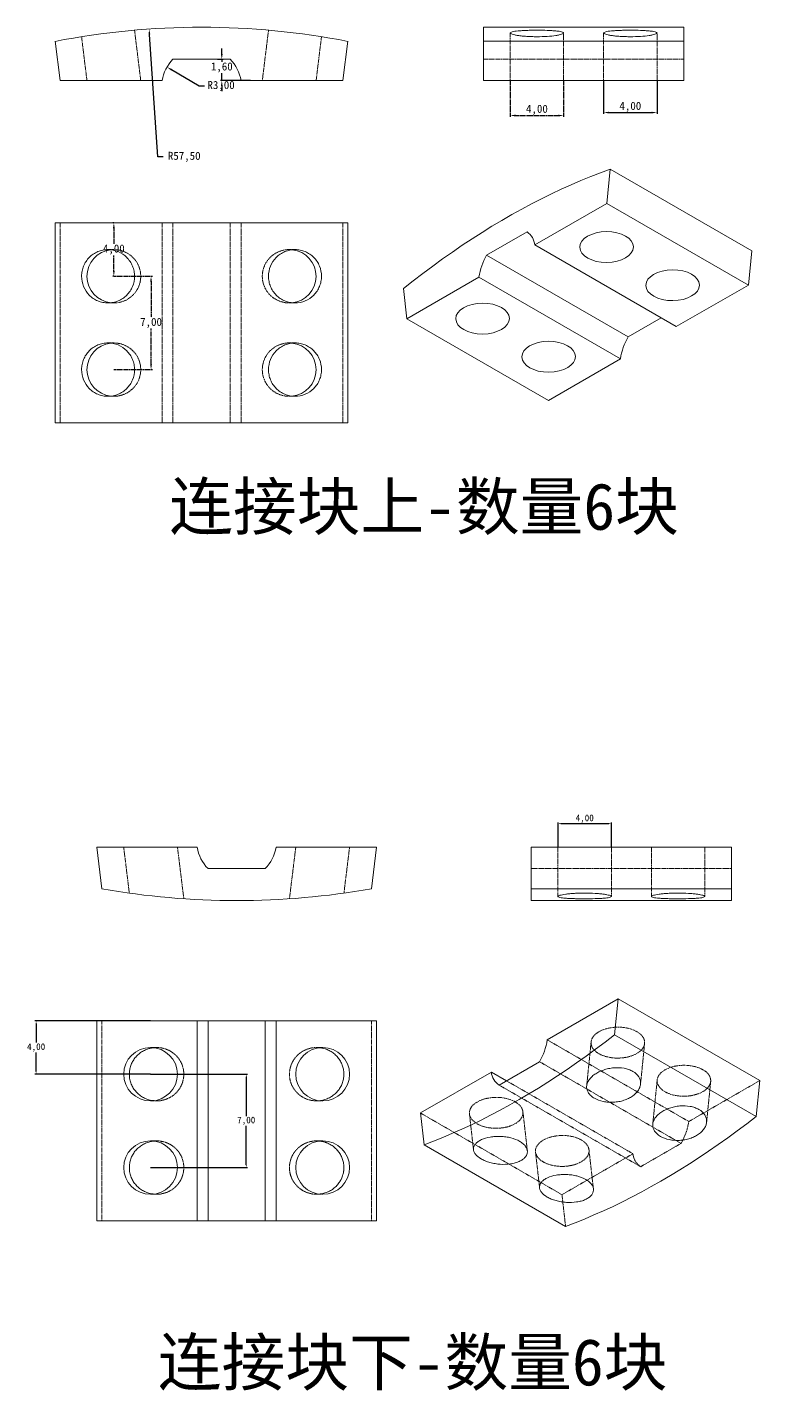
# Model space of a CAD drawing. Header units: millimetres. Extents: x -2640 to 1159, y -1571 to 776.
# Drawn here: x 62 to 1159, y -1315 to 729 of the extents above; entities that cross this region are included whole.
import ezdxf

# ---------------------------------------------------------------- set-up
doc = ezdxf.new("R2010")
doc.units = ezdxf.units.MM
doc.header["$PDSIZE"] = -1
doc.linetypes.add('HIDDEN', pattern=[1.905, 1.27, -0.635])
doc.dimstyles.new('ISO-25', dxfattribs={"dimtxt": 2.5, "dimasz": 2.5, "dimexe": 1.25, "dimexo": 0.625, "dimtad": 1, "dimtxsty": 'Standard', "dimcen": 2.5, "dimadec": 0, "dimazin": 0, "dimtfac": 1, "dimtmove": 0, "dimatfit": 3, "dimfxl": 1, "dimarcsym": 0})

# ---------------------------------------------------------------- blocks, each defined once
blk = doc.blocks.new('*D7')
at = {"color": 3, "lineweight": -2, "transparency": 16777216}
for p, q in [((257.4, 535.2), (244.8, 718.8)), ((265.4, 535.2), (257.4, 535.2))]:
    blk.add_line(p, q, dxfattribs=at)
at = {"color": 3, "transparency": 16777216}
blk.add_solid([(246.1, 718.9), (243.5, 718.7), (244.3, 726.8)], dxfattribs=at)
at = {"layer": 'Defpoints', "color": 0, "transparency": 16777216}
for p in [(244.3, 726.8), (322.8, -420.5)]:
    blk.add_point(p, dxfattribs=at)
at = {"color": 3, "transparency": 16777216, "insert": (296.9, 535.2), "char_height": 12, "attachment_point": 5}
blk.add_mtext('R57,50', dxfattribs=at)
blk = doc.blocks.new('*D8')
at = {"color": 3, "lineweight": -2, "transparency": 16777216}
for p, q in [((319.5, 641.4), (277.9, 665.8)), ((327.5, 641.4), (319.5, 641.4))]:
    blk.add_line(p, q, dxfattribs=at)
at = {"color": 3, "transparency": 16777216}
blk.add_solid([(278.6, 666.9), (277.3, 664.6), (271, 669.8)], dxfattribs=at)
at = {"layer": 'Defpoints', "color": 0, "transparency": 16777216}
for p in [(271, 669.8), (322.8, 639.5)]:
    blk.add_point(p, dxfattribs=at)
at = {"color": 3, "transparency": 16777216, "insert": (352.1, 641.4), "char_height": 12, "attachment_point": 5}
blk.add_mtext('R3,00', dxfattribs=at)
blk = doc.blocks.new('*D9')
at = {"color": 3, "lineweight": -2, "transparency": 16777216}
for p, q in [((353.2, 689.5), (353.2, 697.5)), ((353.2, 681.5), (353.2, 677.7)), ((353.2, 649.5), (353.2, 660.7)), ((353.2, 641.5), (353.2, 633.5))]:
    blk.add_line(p, q, dxfattribs=at)
at = {"color": 0, "lineweight": -2, "transparency": 16777216}
for p, q in [((346.6, 681.5), (355.2, 681.5)), ((396.1, 649.5), (351.2, 649.5))]:
    blk.add_line(p, q, dxfattribs=at)
at = {"color": 3, "transparency": 16777216}
for points in [[(351.8, 689.5), (354.5, 689.5), (353.2, 681.5)], [(351.8, 641.5), (354.5, 641.5), (353.2, 649.5)]]:
    blk.add_solid(points, dxfattribs=at)
at = {"layer": 'Defpoints', "color": 0, "transparency": 16777216}
for p in [(346.6, 681.5), (353.2, 649.5), (396.1, 649.5)]:
    blk.add_point(p, dxfattribs=at)
at = {"color": 3, "transparency": 16777216, "insert": (353.2, 669.2), "char_height": 12, "attachment_point": 5}
blk.add_mtext('1,60', dxfattribs=at)
blk = doc.blocks.new('*D11')
at = {"color": 0, "lineweight": -2, "transparency": 16777216}
for p, q in [((925.4, 649.5), (925.4, 599.6)), ((1005.4, 649.5), (1005.4, 599.6))]:
    blk.add_line(p, q, dxfattribs=at)
at = {"color": 3, "lineweight": -2, "transparency": 16777216}
blk.add_line((933.4, 601.6), (997.4, 601.6), dxfattribs=at)
at = {"color": 3, "transparency": 16777216}
for points in [[(933.4, 602.9), (933.4, 600.3), (925.4, 601.6)], [(997.4, 602.9), (997.4, 600.3), (1005.4, 601.6)]]:
    blk.add_solid(points, dxfattribs=at)
at = {"layer": 'Defpoints', "color": 0, "transparency": 16777216}
for p in [(925.4, 649.5), (1005.4, 649.5), (1005.4, 601.6)]:
    blk.add_point(p, dxfattribs=at)
at = {"color": 3, "transparency": 16777216, "insert": (965.4, 610.1), "char_height": 12, "attachment_point": 5}
blk.add_mtext('4,00', dxfattribs=at)
blk = doc.blocks.new('*D12')
at = {"color": 0, "linetype": 'HIDDEN', "lineweight": -2, "transparency": 16777216}
for p, q in [((191.4, 356.2), (249.2, 356.2)), ((191.4, 216.2), (249.2, 216.2))]:
    blk.add_line(p, q, dxfattribs=at)
at = {"color": 3, "linetype": 'HIDDEN', "lineweight": -2, "transparency": 16777216}
for p, q in [((247.2, 348.2), (247.2, 294.7)), ((247.2, 224.2), (247.2, 277.7))]:
    blk.add_line(p, q, dxfattribs=at)
at = {"color": 3, "linetype": 'HIDDEN', "transparency": 16777216}
for points in [[(245.8, 348.2), (248.5, 348.2), (247.2, 356.2)], [(245.8, 224.2), (248.5, 224.2), (247.2, 216.2)]]:
    blk.add_solid(points, dxfattribs=at)
at = {"layer": 'Defpoints', "color": 0, "linetype": 'HIDDEN', "transparency": 16777216}
for p in [(191.4, 356.2), (191.4, 216.2), (247.2, 216.2)]:
    blk.add_point(p, dxfattribs=at)
at = {"color": 3, "linetype": 'HIDDEN', "transparency": 16777216, "insert": (247.2, 286.2), "char_height": 12, "attachment_point": 5}
blk.add_mtext('7,00', dxfattribs=at)
blk = doc.blocks.new('*D13')
at = {"color": 0, "linetype": 'HIDDEN', "lineweight": -2, "transparency": 16777216}
for p, q in [((191.4, 436.2), (189.4, 436.2)), ((191.4, 356.2), (189.4, 356.2))]:
    blk.add_line(p, q, dxfattribs=at)
at = {"color": 3, "linetype": 'HIDDEN', "lineweight": -2, "transparency": 16777216}
for p, q in [((191.4, 428.2), (191.4, 404.7)), ((191.4, 364.2), (191.4, 387.7))]:
    blk.add_line(p, q, dxfattribs=at)
at = {"color": 3, "linetype": 'HIDDEN', "transparency": 16777216}
for points in [[(190.1, 428.2), (192.8, 428.2), (191.4, 436.2)], [(190.1, 364.2), (192.8, 364.2), (191.4, 356.2)]]:
    blk.add_solid(points, dxfattribs=at)
at = {"layer": 'Defpoints', "color": 0, "linetype": 'HIDDEN', "transparency": 16777216}
for p in [(191.4, 436.2), (191.4, 436.2), (191.4, 356.2)]:
    blk.add_point(p, dxfattribs=at)
at = {"color": 3, "linetype": 'HIDDEN', "transparency": 16777216, "insert": (191.4, 396.2), "char_height": 12, "attachment_point": 5}
blk.add_mtext('4,00', dxfattribs=at)
blk = doc.blocks.new('*D28')
at = {"color": 3, "lineweight": -2, "transparency": 16777216}
for p, q in [((246.5, -840.2), (391.8, -840.2)), ((389.8, -844.3), (389.8, -902.9)), ((389.8, -976.1), (389.8, -917.6)), ((246.5, -980.2), (391.8, -980.2))]:
    blk.add_line(p, q, dxfattribs=at)
at = {"color": 3, "transparency": 16777216}
for points in [[(389.1, -844.3), (390.5, -844.3), (389.8, -840.2)], [(389.1, -976.1), (390.5, -976.1), (389.8, -980.2)]]:
    blk.add_solid(points, dxfattribs=at)
at = {"layer": 'Defpoints', "color": 0, "transparency": 16777216}
for p in [(246.5, -840.2), (246.5, -980.2), (389.8, -980.2)]:
    blk.add_point(p, dxfattribs=at)
at = {"color": 3, "transparency": 16777216, "insert": (389.8, -910.2), "char_height": 10, "attachment_point": 5}
blk.add_mtext('7,00', dxfattribs=at)
blk = doc.blocks.new('*D29')
at = {"color": 3, "lineweight": -2, "transparency": 16777216}
for p, q in [((246.5, -760.2), (73, -760.2)), ((75, -764.3), (75, -792.9)), ((75, -836.1), (75, -807.6)), ((246.5, -840.2), (73, -840.2))]:
    blk.add_line(p, q, dxfattribs=at)
at = {"color": 3, "transparency": 16777216}
for points in [[(74.3, -764.3), (75.6, -764.3), (75, -760.2)], [(74.3, -836.1), (75.6, -836.1), (75, -840.2)]]:
    blk.add_solid(points, dxfattribs=at)
at = {"layer": 'Defpoints', "color": 0, "transparency": 16777216}
for p in [(75, -760.2), (246.5, -760.2), (246.5, -840.2)]:
    blk.add_point(p, dxfattribs=at)
at = {"color": 3, "transparency": 16777216, "insert": (75, -800.2), "char_height": 10, "attachment_point": 5}
blk.add_mtext('4,00', dxfattribs=at)
blk = doc.blocks.new('*D30')
at = {"color": 3, "lineweight": -2, "transparency": 16777216}
for p, q in [((857, -500), (857, -462.6)), ((932.9, -464.6), (861, -464.6)), ((937, -500), (937, -462.6))]:
    blk.add_line(p, q, dxfattribs=at)
at = {"color": 3, "transparency": 16777216}
for points in [[(861, -463.9), (861, -465.2), (857, -464.6)], [(932.9, -463.9), (932.9, -465.2), (937, -464.6)]]:
    blk.add_solid(points, dxfattribs=at)
at = {"layer": 'Defpoints', "color": 0, "transparency": 16777216}
for p in [(857, -464.6), (857, -500), (937, -500)]:
    blk.add_point(p, dxfattribs=at)
at = {"color": 3, "transparency": 16777216, "insert": (897, -457.2), "char_height": 10, "attachment_point": 5}
blk.add_mtext('4,00', dxfattribs=at)
blk = doc.blocks.new('*D36')
at = {"color": 0, "linetype": 'HIDDEN', "lineweight": -2, "transparency": 16777216}
for p, q in [((785.4, 649.5), (785.4, 595.2)), ((865.4, 649.5), (865.4, 595.2))]:
    blk.add_line(p, q, dxfattribs=at)
at = {"color": 3, "linetype": 'HIDDEN', "lineweight": -2, "transparency": 16777216}
blk.add_line((793.4, 597.2), (857.4, 597.2), dxfattribs=at)
at = {"color": 3, "linetype": 'HIDDEN', "transparency": 16777216}
for points in [[(793.4, 598.5), (793.4, 595.8), (785.4, 597.2)], [(857.4, 598.5), (857.4, 595.8), (865.4, 597.2)]]:
    blk.add_solid(points, dxfattribs=at)
at = {"layer": 'Defpoints', "color": 0, "linetype": 'HIDDEN', "transparency": 16777216}
for p in [(785.4, 649.5), (865.4, 649.5), (865.4, 597.2)]:
    blk.add_point(p, dxfattribs=at)
at = {"color": 3, "linetype": 'HIDDEN', "transparency": 16777216, "insert": (825.4, 605.7), "char_height": 12, "attachment_point": 5}
blk.add_mtext('4,00', dxfattribs=at)

msp = doc.modelspace()

# ---------------------------------------------------------------- linework, layer by layer
at = {"color": 7, "linetype": 'HIDDEN', "lineweight": 0}
for p, q in [((231.736, 649.498), (222.452, 725.11)), ((423.179, 725.112), (413.894, 649.498)), ((423.179, 725.113), (423.179, 725.112)), ((785.376, 720.926), (785.376, 720.924)), ((785.376, 720.924), (785.376, 649.498)), ((829.525, 725.091), (824.41, 725.107)), ((865.293, 720.924), (865.315, 721.112)), ((865.376, 649.498), (865.376, 720.926)), ((925.376, 720.925), (925.376, 649.498)), ((925.411, 720.953), (925.399, 720.925)), ((965.878, 725.108), (961.561, 725.093)), ((1005.347, 720.925), (1005.268, 721.108)), ((1005.376, 649.498), (1005.376, 720.926)), ((143.048, 715.365), (151.135, 649.498)), ((494.495, 649.498), (502.582, 715.361)), ((965.376, 715.361), (966.898, 715.376)), ((1045.376, 681.498), (745.376, 681.498)), ((110.835, 136.185), (110.835, 436.185)), ((263.655, 136.185), (263.655, 436.185)), ((279.967, 136.185), (279.967, 436.185)), ((365.664, 136.185), (365.664, 436.185)), ((381.976, 136.185), (381.976, 436.185)), ((534.796, 136.185), (534.796, 436.185)), ((191.436, 396.185), (182.666, 396.185)), ((462.965, 396.185), (454.195, 396.185)), ((182.666, 316.185), (191.436, 316.185)), ((454.195, 316.185), (462.965, 316.185)), ((191.436, 256.185), (182.666, 256.185)), ((462.965, 256.185), (454.195, 256.185)), ((182.666, 176.185), (191.436, 176.185)), ((454.195, 176.185), (462.965, 176.185)), ((206.197, -499.985), (214.631, -568.674)), ((296.281, -577.22), (286.798, -499.985)), ((464.035, -499.985), (454.549, -577.244)), ((536.198, -568.708), (544.636, -499.985)), ((856.958, -499.985), (856.958, -573.7)), ((936.958, -573.705), (936.958, -499.985)), ((996.958, -499.985), (996.958, -573.7)), ((1076.958, -573.705), (1076.958, -499.985)), ((1116.958, -531.97), (816.958, -531.97)), ((897.375, -568.677), (893.786, -568.712)), ((1040.543, -568.701), (1035.647, -568.69)), ((856.958, -573.7), (856.958, -573.705)), ((896.958, -577.244), (898.883, -577.238)), ((996.958, -573.7), (996.958, -573.705)), ((1036.958, -577.244), (1038.123, -577.237)), ((1076.863, -573.854), (1076.883, -573.648)), ((173.522, -1060.212), (173.522, -760.212)), ((577.311, -1060.212), (577.311, -760.212)), ((840.785, -788.698), (1052.917, -911.159)), ((906.598, -791.712), (899.979, -857.788)), ((980.64, -855.182), (986.765, -794.043)), ((255.549, -800.212), (246.498, -800.212)), ((504.335, -800.212), (495.284, -800.212)), ((829.252, -821.473), (1041.384, -943.934)), ((768.655, -856.455), (980.787, -978.916)), ((779.743, -850.054), (969.255, -959.456)), ((1005.593, -848.86), (998.975, -914.923)), ((1159.241, -849.78), (1052.917, -911.159)), ((1079.636, -912.321), (1085.76, -851.192)), ((246.498, -880.212), (255.549, -880.212)), ((495.284, -880.212), (504.335, -880.212)), ((650.799, -898.374), (862.931, -1020.836)), ((811.07, -955.077), (804.428, -896.443)), ((724.298, -899.813), (730.381, -953.516)), ((255.549, -940.212), (246.498, -940.212)), ((504.335, -940.212), (495.284, -940.212)), ((823.293, -956.961), (829.376, -1010.665)), ((969.255, -959.456), (862.931, -1020.836)), ((910.065, -1012.225), (903.423, -953.592)), ((1041.384, -943.934), (980.787, -978.916)), ((246.498, -1020.212), (255.549, -1020.212)), ((495.284, -1020.212), (504.335, -1020.212)), ((862.931, -1020.836), (868.325, -1068.449))]:
    msp.add_line(p, q, dxfattribs=at)
at = {"color": 7, "linetype": 'Continuous', "lineweight": 15}
for p, q in [((1045.376, 729.498), (745.376, 729.498)), ((745.376, 729.498), (745.376, 708.412)), ((1045.376, 729.498), (1045.376, 708.412)), ((103.601, 708.412), (110.835, 649.498)), ((534.796, 649.498), (542.029, 708.412)), ((1045.376, 708.412), (745.376, 708.412)), ((745.376, 708.412), (745.376, 649.498)), ((1045.376, 708.412), (1045.376, 649.498)), ((279.967, 681.498), (365.664, 681.498)), ((110.835, 649.498), (263.655, 649.498)), ((381.976, 649.498), (534.796, 649.498)), ((1045.376, 649.498), (745.376, 649.498)), ((930.2, 465.503), (935.315, 516.561)), ((935.315, 516.561), (1147.447, 394.1)), ((822.14, 403.122), (930.2, 465.503)), ((930.2, 465.503), (1142.332, 343.042)), ((103.601, 136.185), (103.601, 436.185)), ((542.029, 436.185), (103.601, 436.185)), ((542.029, 136.185), (542.029, 436.185)), ((750.009, 387.61), (810.606, 422.592)), ((822.14, 403.122), (1034.272, 280.661)), ((1142.332, 343.042), (1147.447, 394.1)), ((750.009, 387.61), (962.141, 265.149)), ((630.415, 292.441), (738.474, 354.822)), ((738.474, 354.822), (950.606, 232.361)), ((625.3, 337.593), (630.415, 292.441)), ((1034.272, 280.661), (1142.332, 343.042)), ((630.415, 292.441), (842.547, 169.98)), ((962.141, 265.149), (1011.641, 293.725)), ((842.547, 169.98), (950.606, 232.361)), ((542.029, 136.185), (103.601, 136.185)), ((165.894, -499.985), (173.522, -562.109)), ((316.258, -499.985), (165.894, -499.985)), ((584.939, -499.985), (434.575, -499.985)), ((577.311, -562.109), (584.939, -499.985)), ((1116.958, -499.985), (816.958, -499.985)), ((816.958, -499.985), (816.958, -562.109)), ((1116.958, -499.985), (1116.958, -562.109)), ((418.265, -531.97), (332.568, -531.97)), ((1116.958, -562.109), (816.958, -562.109)), ((816.958, -562.109), (816.958, -579.97)), ((1116.958, -562.109), (1116.958, -579.97)), ((816.958, -579.97), (1116.958, -579.97)), ((947.109, -727.318), (840.785, -788.698)), ((941.715, -781.159), (947.109, -727.318)), ((947.109, -727.318), (1159.241, -849.78)), ((316.258, -760.212), (165.894, -760.212)), ((165.894, -1060.212), (165.894, -760.212)), ((316.258, -1060.212), (316.258, -760.212)), ((332.568, -760.212), (316.258, -760.212)), ((332.568, -1060.212), (332.568, -760.212)), ((418.265, -760.212), (332.568, -760.212)), ((418.265, -1060.212), (418.265, -760.212)), ((434.575, -760.212), (418.265, -760.212)), ((434.575, -1060.212), (434.575, -760.212)), ((584.939, -760.212), (434.575, -760.212)), ((584.939, -1060.212), (584.939, -760.212)), ((941.715, -781.159), (1153.847, -903.62)), ((757.122, -836.995), (650.799, -898.374)), ((757.122, -836.995), (779.743, -850.054)), ((829.252, -821.473), (768.655, -856.455)), ((1153.847, -903.62), (1159.241, -849.78)), ((650.799, -898.374), (656.192, -945.988)), ((656.192, -945.988), (868.325, -1068.449)), ((316.258, -1060.212), (165.894, -1060.212)), ((332.568, -1060.212), (316.258, -1060.212)), ((418.265, -1060.212), (332.568, -1060.212)), ((434.575, -1060.212), (418.265, -1060.212)), ((584.939, -1060.212), (434.575, -1060.212))]:
    msp.add_line(p, q, dxfattribs=at)
at = {"color": 7, "linetype": 'Continuous', "lineweight": 15, "flags": 128}
for points in [[(935.315, 516.561), (920.709, 511.245), (906.056, 505.593), (891.361, 499.607), (876.629, 493.29), (861.865, 486.643), (847.073, 479.668), (832.259, 472.368), (817.428, 464.746), (802.585, 456.803), (787.734, 448.544), (772.881, 439.969), (758.03, 431.082), (743.187, 421.887), (728.355, 412.386), (713.542, 402.582), (698.75, 392.479), (683.986, 382.079), (669.254, 371.388), (654.559, 360.407), (639.906, 349.141), (625.3, 337.593)], [(656.192, -945.988), (670.342, -940.585), (684.531, -934.87), (698.756, -928.845), (713.012, -922.512), (727.294, -915.872), (741.599, -908.929), (755.922, -901.683), (770.259, -894.138), (784.604, -886.295), (798.954, -878.158), (813.303, -869.727), (827.649, -861.007), (841.985, -852), (856.308, -842.709), (870.613, -833.136), (884.896, -823.285), (899.152, -813.159), (913.377, -802.76), (927.566, -792.092), (941.715, -781.159)], [(868.325, -1068.449), (882.474, -1063.046), (896.663, -1057.331), (910.888, -1051.306), (925.144, -1044.973), (939.426, -1038.334), (953.731, -1031.39), (968.054, -1024.145), (982.391, -1016.599), (996.736, -1008.756), (1011.086, -1000.619), (1025.436, -992.189), (1039.781, -983.469), (1054.117, -974.462), (1068.44, -965.17), (1082.745, -955.597), (1097.028, -945.746), (1111.284, -935.62), (1125.509, -925.221), (1139.698, -914.553), (1153.847, -903.62)]]:
    msp.add_lwpolyline(points, dxfattribs=at)
at = {"color": 7, "linetype": 'Continuous', "lineweight": 15}
for centre, radius, start, end in [((322.815, -420.502), 1150, 79.010985, 100.989015), ((322.815, 639.498), 60, 135.572996, 170.405932), ((322.815, 639.498), 60, 9.594068, 44.427004), ((795.615, 400.56), 26.649, 5.516815, 55.768665), ((829.979, 341.055), 92.535, 149.793685, 171.443629), ((1042.111, 218.594), 92.535, 149.793685, 171.443629), ((375.417, -489.97), 60, 189.608417, 224.427004), ((375.417, -489.97), 60, 315.572996, 350.391583), ((375.417, 570.03), 1150, 259.888707, 280.111293), ((749.274, -774.914), 92.543, 329.794361, 351.434106), ((783.642, -834.425), 26.644, 185.534525, 235.771824)]:
    msp.add_arc(centre, radius, start, end, dxfattribs=at)
at = {"color": 7, "linetype": 'HIDDEN', "lineweight": 0}
for centre, radius, start, end in [((961.406, -897.375), 92.543, 329.794361, 351.434106), ((995.774, -956.887), 26.644, 185.534525, 235.771824)]:
    msp.add_arc(centre, radius, start, end, dxfattribs=at)
at = {"color": 7, "linetype": 'Continuous', "lineweight": 15}
for centre, major_axis, ratio in [((929.775, 399.945), (40.15, 0.26), 0.57725541), ((1028.77, 342.797), (40.15, 0.26), 0.57725541), ((743.977, 292.686), (40.15, 0.26), 0.57725541), ((842.972, 235.538), (40.15, 0.26), 0.57725541), ((246.498, -840.212), (-40.3, 0), 0.99254615), ((504.335, -840.212), (40.3, 0), 0.99254615), ((246.498, -980.212), (-40.3, 0), 0.99254615), ((504.335, -980.212), (40.3, 0), 0.99254615)]:
    msp.add_ellipse(centre, major_axis=major_axis, ratio=ratio, dxfattribs=at)
for centre, major_axis, start_param, end_param in [((191.436, 356.185), (40.3, 0), 1.68224654, 4.60890051), ((454.195, 356.185), (-40.3, 0), 1.66726216, 4.60078136), ((191.436, 216.185), (40.3, 0), 1.68763816, 4.59886491), ((454.195, 216.185), (-40.3, 0), 1.66615817, 4.61352923)]:
    msp.add_ellipse(centre, major_axis=major_axis, ratio=0.99254615, start_param=start_param, end_param=end_param, dxfattribs=at)
at = {"color": 7, "linetype": 'HIDDEN', "lineweight": 0}
for centre, major_axis, start_param, end_param in [((191.436, 356.185), (40.3, 0), 0, 1.68224654), ((454.195, 356.185), (-40.3, 0), 4.60078136, 6.28318531), ((191.436, 356.185), (40.3, 0), 4.60890051, 6.28318531), ((454.195, 356.185), (-40.3, 0), 0, 1.66726216), ((191.436, 216.185), (40.3, 0), 0, 1.68763816), ((454.195, 216.185), (-40.3, 0), 4.61352923, 6.28318531), ((191.436, 216.185), (40.3, 0), 4.59886491, 6.28318531), ((454.195, 216.185), (-40.3, 0), 0, 1.66615817)]:
    msp.add_ellipse(centre, major_axis=major_axis, ratio=0.99254615, start_param=start_param, end_param=end_param, dxfattribs=at)
for centre in [(946.682, -792.877), (1045.677, -850.026), (764.363, -898.128), (863.358, -955.277)]:
    msp.add_ellipse(centre, major_axis=(40.15, 0.26), ratio=0.57725541, dxfattribs=at)
at = {"color": 7, "linetype": 'Continuous', "lineweight": 15}
for points, knots in [([(825.376, 725.11), (822.733, 725.11), (820.135, 725.088), (815.022, 724.999), (812.482, 724.931), (807.638, 724.75), (805.34, 724.638), (800.992, 724.368), (798.934, 724.208), (793.399, 723.668), (790.419, 723.215), (786.429, 722.169), (785.379, 721.565), (785.375, 720.611), (785.634, 720.279), (786.655, 719.619), (787.409, 719.29), (789.412, 718.636), (790.664, 718.312), (793.559, 717.7), (795.212, 717.409), (798.943, 716.863), (800.967, 716.616), (805.298, 716.18), (807.635, 715.988), (812.482, 715.679), (814.976, 715.562), (820.1, 715.402), (822.751, 715.361), (830.583, 715.361), (835.845, 715.526), (845.475, 716.138), (849.941, 716.591), (855.479, 717.4), (857.169, 717.696), (860.078, 718.309), (861.308, 718.627), (863.318, 719.281), (864.091, 719.617), (865.112, 720.274), (865.373, 720.6), (865.379, 721.243), (865.121, 721.552), (864.11, 722.141), (863.345, 722.424), (861.339, 722.952), (860.112, 723.194), (857.215, 723.64), (855.528, 723.846), (851.838, 724.206), (849.826, 724.363), (845.463, 724.636), (843.13, 724.749), (835.912, 725.019), (830.662, 725.11), (825.376, 725.11)], [0, 0, 0, 0, 0.03125, 0.03125, 0.0625, 0.0625, 0.09375, 0.09375, 0.125, 0.125, 0.1875, 0.1875, 0.25, 0.25, 0.28125, 0.28125, 0.3125, 0.3125, 0.34375, 0.34375, 0.375, 0.375, 0.40625, 0.40625, 0.4375, 0.4375, 0.46875, 0.46875, 0.5, 0.5, 0.5625, 0.5625, 0.625, 0.625, 0.65625, 0.65625, 0.6875, 0.6875, 0.71875, 0.71875, 0.75, 0.75, 0.78125, 0.78125, 0.8125, 0.8125, 0.84375, 0.84375, 0.875, 0.875, 0.90625, 0.90625, 0.9375, 0.9375, 1, 1, 1, 1]), ([(965.376, 725.11), (962.733, 725.11), (960.135, 725.088), (955.022, 724.999), (952.482, 724.931), (947.638, 724.75), (945.34, 724.638), (940.992, 724.368), (938.934, 724.208), (933.399, 723.668), (930.419, 723.215), (926.429, 722.169), (925.379, 721.565), (925.375, 720.611), (925.634, 720.279), (926.655, 719.619), (927.409, 719.29), (929.412, 718.636), (930.664, 718.312), (933.559, 717.7), (935.212, 717.409), (938.943, 716.863), (940.967, 716.616), (945.298, 716.18), (947.635, 715.988), (952.482, 715.679), (954.976, 715.562), (960.1, 715.402), (962.751, 715.361), (970.583, 715.361), (975.845, 715.526), (985.475, 716.138), (989.941, 716.591), (995.479, 717.4), (997.169, 717.696), (1000.078, 718.309), (1001.308, 718.627), (1003.318, 719.281), (1004.091, 719.617), (1005.112, 720.274), (1005.373, 720.6), (1005.379, 721.243), (1005.121, 721.552), (1004.11, 722.141), (1003.345, 722.424), (1001.339, 722.952), (1000.112, 723.194), (997.215, 723.64), (995.528, 723.846), (991.838, 724.206), (989.826, 724.363), (985.463, 724.636), (983.13, 724.749), (975.912, 725.019), (970.662, 725.11), (965.376, 725.11)], [0, 0, 0, 0, 0.03125, 0.03125, 0.0625, 0.0625, 0.09375, 0.09375, 0.125, 0.125, 0.1875, 0.1875, 0.25, 0.25, 0.28125, 0.28125, 0.3125, 0.3125, 0.34375, 0.34375, 0.375, 0.375, 0.40625, 0.40625, 0.4375, 0.4375, 0.46875, 0.46875, 0.5, 0.5, 0.5625, 0.5625, 0.625, 0.625, 0.65625, 0.65625, 0.6875, 0.6875, 0.71875, 0.71875, 0.75, 0.75, 0.78125, 0.78125, 0.8125, 0.8125, 0.84375, 0.84375, 0.875, 0.875, 0.90625, 0.90625, 0.9375, 0.9375, 1, 1, 1, 1]), ([(222.452, 356.185), (222.452, 358.828), (222.194, 361.427), (221.181, 366.539), (220.414, 369.079), (218.414, 373.923), (217.19, 376.221), (214.298, 380.569), (212.616, 382.627), (207.105, 388.162), (202.665, 391.142), (193.095, 395.132), (187.866, 396.182), (180.097, 396.187), (177.468, 395.927), (172.381, 394.907), (169.909, 394.152), (165.11, 392.149), (162.789, 390.897), (158.497, 388.002), (156.497, 386.35), (152.8, 382.618), (151.16, 380.594), (148.294, 376.263), (147.055, 373.926), (145.069, 369.079), (144.321, 366.586), (143.309, 361.461), (143.049, 358.81), (143.047, 350.978), (144.08, 345.716), (148.017, 336.086), (150.962, 331.62), (156.43, 326.083), (158.465, 324.392), (162.771, 321.483), (165.046, 320.253), (169.838, 318.243), (172.36, 317.47), (177.431, 316.449), (180.007, 316.188), (185.244, 316.183), (187.835, 316.44), (192.913, 317.451), (195.433, 318.216), (200.257, 320.222), (202.544, 321.449), (206.868, 324.346), (208.92, 326.034), (212.598, 329.723), (214.248, 331.735), (217.161, 336.098), (218.405, 338.431), (221.393, 345.649), (222.452, 350.9), (222.452, 356.185)], [0, 0, 0, 0, 0.03125, 0.03125, 0.0625, 0.0625, 0.09375, 0.09375, 0.125, 0.125, 0.1875, 0.1875, 0.25, 0.25, 0.28125, 0.28125, 0.3125, 0.3125, 0.34375, 0.34375, 0.375, 0.375, 0.40625, 0.40625, 0.4375, 0.4375, 0.46875, 0.46875, 0.5, 0.5, 0.5625, 0.5625, 0.625, 0.625, 0.65625, 0.65625, 0.6875, 0.6875, 0.71875, 0.71875, 0.75, 0.75, 0.78125, 0.78125, 0.8125, 0.8125, 0.84375, 0.84375, 0.875, 0.875, 0.90625, 0.90625, 0.9375, 0.9375, 1, 1, 1, 1]), ([(502.582, 356.185), (502.582, 353.542), (502.326, 350.944), (501.322, 345.831), (500.561, 343.291), (498.576, 338.447), (497.362, 336.15), (494.491, 331.802), (492.819, 329.743), (487.342, 324.209), (482.924, 321.229), (473.385, 317.239), (468.165, 316.188), (460.397, 316.184), (457.766, 316.443), (452.669, 317.464), (450.191, 318.219), (445.377, 320.221), (443.047, 321.473), (438.734, 324.368), (436.723, 326.021), (433.004, 329.753), (431.352, 331.776), (428.466, 336.108), (427.218, 338.444), (425.216, 343.291), (424.462, 345.785), (423.441, 350.909), (423.179, 353.56), (423.177, 361.392), (424.22, 366.654), (428.187, 376.284), (431.154, 380.75), (436.656, 386.288), (438.701, 387.978), (443.029, 390.887), (445.312, 392.117), (450.121, 394.127), (452.649, 394.9), (457.728, 395.921), (460.306, 396.182), (465.543, 396.188), (468.133, 395.93), (473.202, 394.919), (475.716, 394.154), (480.524, 392.148), (482.801, 390.921), (487.106, 388.025), (489.145, 386.337), (492.802, 382.647), (494.441, 380.635), (497.333, 376.272), (498.567, 373.939), (501.532, 366.722), (502.582, 361.471), (502.582, 356.185)], [0, 0, 0, 0, 0.03125, 0.03125, 0.0625, 0.0625, 0.09375, 0.09375, 0.125, 0.125, 0.1875, 0.1875, 0.25, 0.25, 0.28125, 0.28125, 0.3125, 0.3125, 0.34375, 0.34375, 0.375, 0.375, 0.40625, 0.40625, 0.4375, 0.4375, 0.46875, 0.46875, 0.5, 0.5, 0.5625, 0.5625, 0.625, 0.625, 0.65625, 0.65625, 0.6875, 0.6875, 0.71875, 0.71875, 0.75, 0.75, 0.78125, 0.78125, 0.8125, 0.8125, 0.84375, 0.84375, 0.875, 0.875, 0.90625, 0.90625, 0.9375, 0.9375, 1, 1, 1, 1]), ([(222.452, 216.185), (222.452, 218.828), (222.194, 221.427), (221.181, 226.539), (220.414, 229.079), (218.414, 233.923), (217.19, 236.221), (214.298, 240.569), (212.616, 242.627), (207.105, 248.162), (202.665, 251.142), (193.095, 255.132), (187.866, 256.182), (180.097, 256.187), (177.468, 255.927), (172.381, 254.907), (169.909, 254.152), (165.11, 252.149), (162.789, 250.897), (158.497, 248.002), (156.497, 246.35), (152.8, 242.618), (151.16, 240.594), (148.294, 236.263), (147.055, 233.926), (145.069, 229.079), (144.321, 226.586), (143.309, 221.461), (143.049, 218.81), (143.047, 210.978), (144.08, 205.716), (148.017, 196.086), (150.962, 191.62), (156.43, 186.083), (158.465, 184.392), (162.771, 181.483), (165.046, 180.253), (169.838, 178.243), (172.36, 177.47), (177.431, 176.449), (180.007, 176.188), (185.244, 176.183), (187.835, 176.44), (192.913, 177.451), (195.433, 178.216), (200.257, 180.222), (202.544, 181.449), (206.868, 184.346), (208.92, 186.034), (212.598, 189.723), (214.248, 191.735), (217.161, 196.098), (218.405, 198.431), (221.393, 205.649), (222.452, 210.9), (222.452, 216.185)], [0, 0, 0, 0, 0.03125, 0.03125, 0.0625, 0.0625, 0.09375, 0.09375, 0.125, 0.125, 0.1875, 0.1875, 0.25, 0.25, 0.28125, 0.28125, 0.3125, 0.3125, 0.34375, 0.34375, 0.375, 0.375, 0.40625, 0.40625, 0.4375, 0.4375, 0.46875, 0.46875, 0.5, 0.5, 0.5625, 0.5625, 0.625, 0.625, 0.65625, 0.65625, 0.6875, 0.6875, 0.71875, 0.71875, 0.75, 0.75, 0.78125, 0.78125, 0.8125, 0.8125, 0.84375, 0.84375, 0.875, 0.875, 0.90625, 0.90625, 0.9375, 0.9375, 1, 1, 1, 1]), ([(502.582, 216.185), (502.582, 213.542), (502.326, 210.944), (501.322, 205.831), (500.561, 203.291), (498.576, 198.447), (497.362, 196.15), (494.491, 191.802), (492.819, 189.743), (487.342, 184.209), (482.924, 181.229), (473.385, 177.239), (468.165, 176.188), (460.397, 176.184), (457.766, 176.443), (452.669, 177.464), (450.191, 178.219), (445.377, 180.221), (443.047, 181.473), (438.734, 184.368), (436.723, 186.021), (433.004, 189.753), (431.352, 191.776), (428.466, 196.108), (427.218, 198.444), (425.216, 203.291), (424.462, 205.785), (423.441, 210.909), (423.179, 213.56), (423.177, 221.392), (424.22, 226.654), (428.187, 236.284), (431.154, 240.75), (436.656, 246.288), (438.701, 247.978), (443.029, 250.887), (445.312, 252.117), (450.121, 254.127), (452.649, 254.9), (457.728, 255.921), (460.306, 256.182), (465.543, 256.188), (468.133, 255.93), (473.202, 254.919), (475.716, 254.154), (480.524, 252.148), (482.801, 250.921), (487.106, 248.025), (489.145, 246.337), (492.802, 242.647), (494.441, 240.635), (497.333, 236.272), (498.567, 233.939), (501.532, 226.722), (502.582, 221.471), (502.582, 216.185)], [0, 0, 0, 0, 0.03125, 0.03125, 0.0625, 0.0625, 0.09375, 0.09375, 0.125, 0.125, 0.1875, 0.1875, 0.25, 0.25, 0.28125, 0.28125, 0.3125, 0.3125, 0.34375, 0.34375, 0.375, 0.375, 0.40625, 0.40625, 0.4375, 0.4375, 0.46875, 0.46875, 0.5, 0.5, 0.5625, 0.5625, 0.625, 0.625, 0.65625, 0.65625, 0.6875, 0.6875, 0.71875, 0.71875, 0.75, 0.75, 0.78125, 0.78125, 0.8125, 0.8125, 0.84375, 0.84375, 0.875, 0.875, 0.90625, 0.90625, 0.9375, 0.9375, 1, 1, 1, 1]), ([(896.958, -568.674), (894.279, -568.674), (891.647, -568.713), (886.475, -568.863), (883.906, -568.976), (879.038, -569.266), (876.734, -569.442), (872.38, -569.848), (870.339, -570.08), (864.856, -570.82), (861.927, -571.392), (858.986, -572.258), (858.228, -572.554), (857.22, -573.134), (856.965, -573.417), (856.95, -573.969), (857.197, -574.24), (858.181, -574.747), (858.914, -574.985), (860.872, -575.434), (862.101, -575.643), (864.956, -576.019), (866.592, -576.189), (870.303, -576.494), (872.328, -576.626), (876.668, -576.851), (879.015, -576.946), (883.906, -577.096), (886.425, -577.151), (891.609, -577.225), (894.296, -577.244), (902.233, -577.244), (907.563, -577.17), (914.848, -576.947), (917.195, -576.853), (921.578, -576.627), (923.591, -576.496), (927.271, -576.194), (928.946, -576.021), (931.811, -575.644), (933.02, -575.438), (935.974, -574.764), (936.97, -574.253), (936.951, -573.417), (936.693, -573.133), (935.692, -572.557), (934.937, -572.261), (932.968, -571.68), (931.762, -571.396), (928.908, -570.844), (927.241, -570.575), (923.584, -570.081), (921.585, -569.854), (917.233, -569.446), (914.888, -569.267), (907.63, -568.834), (902.315, -568.674), (896.958, -568.674)], [0, 0, 0, 0, 0.03125, 0.03125, 0.0625, 0.0625, 0.09375, 0.09375, 0.125, 0.125, 0.1875, 0.1875, 0.21875, 0.21875, 0.25, 0.25, 0.28125, 0.28125, 0.3125, 0.3125, 0.34375, 0.34375, 0.375, 0.375, 0.40625, 0.40625, 0.4375, 0.4375, 0.46875, 0.46875, 0.5, 0.5, 0.5625, 0.5625, 0.59375, 0.59375, 0.625, 0.625, 0.65625, 0.65625, 0.6875, 0.6875, 0.75, 0.75, 0.78125, 0.78125, 0.8125, 0.8125, 0.84375, 0.84375, 0.875, 0.875, 0.90625, 0.90625, 0.9375, 0.9375, 1, 1, 1, 1]), ([(1036.958, -568.674), (1034.279, -568.674), (1031.647, -568.713), (1026.475, -568.863), (1023.906, -568.976), (1019.038, -569.266), (1016.734, -569.442), (1012.38, -569.848), (1010.339, -570.08), (1004.856, -570.82), (1001.927, -571.392), (998.986, -572.258), (998.228, -572.554), (997.22, -573.134), (996.965, -573.417), (996.95, -573.969), (997.197, -574.24), (998.181, -574.747), (998.914, -574.985), (1000.872, -575.434), (1002.101, -575.643), (1004.956, -576.019), (1006.592, -576.189), (1010.303, -576.494), (1012.328, -576.626), (1016.668, -576.851), (1019.015, -576.946), (1023.906, -577.096), (1026.425, -577.151), (1031.609, -577.225), (1034.296, -577.244), (1042.233, -577.244), (1047.563, -577.17), (1054.848, -576.947), (1057.195, -576.853), (1061.578, -576.627), (1063.591, -576.496), (1067.271, -576.194), (1068.946, -576.021), (1071.811, -575.644), (1073.02, -575.438), (1075.974, -574.764), (1076.97, -574.253), (1076.951, -573.417), (1076.693, -573.133), (1075.692, -572.557), (1074.937, -572.261), (1072.968, -571.68), (1071.762, -571.396), (1068.908, -570.844), (1067.241, -570.575), (1063.584, -570.081), (1061.585, -569.854), (1057.233, -569.446), (1054.888, -569.267), (1047.63, -568.834), (1042.315, -568.674), (1036.958, -568.674)], [0, 0, 0, 0, 0.03125, 0.03125, 0.0625, 0.0625, 0.09375, 0.09375, 0.125, 0.125, 0.1875, 0.1875, 0.21875, 0.21875, 0.25, 0.25, 0.28125, 0.28125, 0.3125, 0.3125, 0.34375, 0.34375, 0.375, 0.375, 0.40625, 0.40625, 0.4375, 0.4375, 0.46875, 0.46875, 0.5, 0.5, 0.5625, 0.5625, 0.59375, 0.59375, 0.625, 0.625, 0.65625, 0.65625, 0.6875, 0.6875, 0.75, 0.75, 0.78125, 0.78125, 0.8125, 0.8125, 0.84375, 0.84375, 0.875, 0.875, 0.90625, 0.90625, 0.9375, 0.9375, 1, 1, 1, 1]), ([(214.631, -840.212), (214.736, -838.05), (214.947, -833.661), (216.646, -827.297), (219.323, -821.246), (222.96, -815.75), (227.5, -810.862), (232.807, -806.747), (238.83, -803.531), (244.84, -801.375), (248.897, -800.837), (250.656, -800.603)], [0, 0, 0, 0, 0.11026786, 0.22378102, 0.33403637, 0.44739613, 0.55947209, 0.67460683, 0.79022133, 0.90903299, 1, 1, 1, 1]), ([(499.923, -879.93), (500.841, -879.819), (502.911, -879.567), (506.102, -878.83), (509.483, -877.775), (512.755, -876.427), (515.882, -874.818), (518.86, -872.951), (521.702, -870.809), (524.326, -868.442), (527.504, -865.033), (530.224, -861.237), (532.393, -857.162), (534.175, -852.98), (535.405, -848.614), (536.048, -844.175), (536.306, -839.762), (536.009, -835.364), (535.163, -831.069), (533.967, -826.879), (532.261, -822.863), (530.075, -819.094), (527.569, -815.49), (524.619, -812.196), (521.281, -809.282), (517.663, -806.612), (513.699, -804.378), (509.479, -802.66), (505.395, -801.332), (502.287, -800.878), (500.313, -800.589)], [0, 0, 0, 0, 0.02369002, 0.05342789, 0.08380754, 0.11440976, 0.14402876, 0.17385738, 0.20435526, 0.23508823, 0.26420792, 0.32349146, 0.35373977, 0.38195994, 0.43941038, 0.46871924, 0.49615401, 0.55197283, 0.58042431, 0.60764593, 0.66299114, 0.69117343, 0.71884444, 0.77507916, 0.80369914, 0.83221467, 0.89016744, 0.91966498, 0.94897118, 1, 1, 1, 1]), ([(911.477, -876.286), (909.583, -875.193), (907.914, -873.993), (905.003, -871.388), (903.753, -869.964), (901.776, -867), (901.043, -865.46), (900.082, -862.266), (899.861, -860.608), (899.991, -855.67), (901.14, -852.296), (904.258, -847.562), (905.545, -846.01), (908.524, -843.07), (910.204, -841.687), (913.936, -839.092), (916.008, -837.873), (920.371, -835.706), (922.675, -834.745), (927.534, -833.074), (930.08, -832.371), (935.212, -831.287), (937.824, -830.895), (945.806, -830.202), (951.059, -830.408), (958.469, -831.754), (960.809, -832.367), (965.229, -833.917), (967.326, -834.869), (972.944, -838.108), (975.93, -840.86), (978.866, -845.455), (979.605, -847.084), (980.556, -850.433), (980.767, -852.134), (980.681, -855.581), (980.374, -857.341), (979.272, -860.763), (978.48, -862.441), (975.373, -867.373), (972.407, -870.398), (966.786, -874.347), (964.761, -875.534), (960.42, -877.656), (958.077, -878.6), (953.212, -880.175), (950.707, -880.806), (945.551, -881.759), (942.874, -882.08), (937.591, -882.379), (934.964, -882.363), (929.74, -881.998), (927.159, -881.645), (919.81, -880.129), (915.265, -878.473), (911.477, -876.286)], [0, 0, 0, 0, 0.03125, 0.03125, 0.0625, 0.0625, 0.09375, 0.09375, 0.125, 0.125, 0.1875, 0.1875, 0.21875, 0.21875, 0.25, 0.25, 0.28125, 0.28125, 0.3125, 0.3125, 0.34375, 0.34375, 0.375, 0.375, 0.4375, 0.4375, 0.46875, 0.46875, 0.5, 0.5, 0.5625, 0.5625, 0.59375, 0.59375, 0.625, 0.625, 0.65625, 0.65625, 0.6875, 0.6875, 0.75, 0.75, 0.78125, 0.78125, 0.8125, 0.8125, 0.84375, 0.84375, 0.875, 0.875, 0.90625, 0.90625, 0.9375, 0.9375, 1, 1, 1, 1]), ([(251.52, -879.887), (250.73, -879.846), (247.575, -879.679), (242.247, -878.192), (235.721, -875.433), (229.83, -871.56), (224.649, -866.721), (220.472, -861.168), (217.308, -854.971), (215.575, -849.291), (214.756, -844.308), (214.673, -841.583), (214.631, -840.212)], [0, 0, 0, 0, 0.0399468, 0.15964977, 0.27701357, 0.39784399, 0.5139823, 0.63367532, 0.74658224, 0.86297453, 0.93110445, 1, 1, 1, 1]), ([(1010.472, -933.435), (1008.578, -932.341), (1006.909, -931.141), (1003.998, -928.536), (1002.748, -927.113), (1000.771, -924.148), (1000.038, -922.609), (999.077, -919.414), (998.856, -917.757), (998.986, -912.818), (1000.135, -909.445), (1003.253, -904.711), (1004.54, -903.159), (1007.519, -900.219), (1009.199, -898.836), (1012.931, -896.241), (1015.003, -895.022), (1019.365, -892.854), (1021.67, -891.893), (1026.529, -890.222), (1029.074, -889.52), (1034.207, -888.435), (1036.819, -888.043), (1044.8, -887.35), (1050.054, -887.556), (1057.464, -888.903), (1059.804, -889.515), (1064.224, -891.066), (1066.321, -892.017), (1071.939, -895.256), (1074.925, -898.009), (1077.861, -902.604), (1078.6, -904.232), (1079.551, -907.582), (1079.762, -909.282), (1079.676, -912.73), (1079.369, -914.489), (1078.267, -917.911), (1077.475, -919.59), (1074.368, -924.521), (1071.402, -927.547), (1065.781, -931.496), (1063.756, -932.683), (1059.415, -934.805), (1057.072, -935.748), (1052.207, -937.324), (1049.702, -937.955), (1044.545, -938.908), (1041.869, -939.229), (1036.586, -939.527), (1033.959, -939.512), (1028.735, -939.146), (1026.154, -938.794), (1018.805, -937.277), (1014.26, -935.621), (1010.472, -933.435)], [0, 0, 0, 0, 0.03125, 0.03125, 0.0625, 0.0625, 0.09375, 0.09375, 0.125, 0.125, 0.1875, 0.1875, 0.21875, 0.21875, 0.25, 0.25, 0.28125, 0.28125, 0.3125, 0.3125, 0.34375, 0.34375, 0.375, 0.375, 0.4375, 0.4375, 0.46875, 0.46875, 0.5, 0.5, 0.5625, 0.5625, 0.59375, 0.59375, 0.625, 0.625, 0.65625, 0.65625, 0.6875, 0.6875, 0.75, 0.75, 0.78125, 0.78125, 0.8125, 0.8125, 0.84375, 0.84375, 0.875, 0.875, 0.90625, 0.90625, 0.9375, 0.9375, 1, 1, 1, 1]), ([(741.83, -967.224), (743.724, -968.317), (745.778, -969.312), (750.19, -971.11), (752.579, -971.921), (757.502, -973.289), (760.036, -973.851), (765.246, -974.73), (767.919, -975.042), (775.812, -975.566), (781.095, -975.375), (788.342, -974.3), (790.69, -973.805), (795.068, -972.573), (797.095, -971.842), (800.828, -970.151), (802.543, -969.18), (805.506, -967.08), (806.772, -965.946), (808.864, -963.505), (809.68, -962.202), (810.789, -959.538), (811.096, -958.164), (811.184, -955.333), (810.964, -953.914), (810.013, -951.104), (809.271, -949.694), (807.29, -946.966), (806.066, -945.661), (803.154, -943.17), (801.448, -941.977), (795.839, -938.736), (791.297, -936.946), (783.95, -935.057), (781.379, -934.549), (776.146, -933.807), (773.516, -933.575), (768.23, -933.375), (765.554, -933.411), (760.393, -933.744), (757.883, -934.038), (750.568, -935.299), (746.157, -936.614), (740.536, -939.192), (738.868, -940.134), (735.931, -942.176), (734.652, -943.289), (732.582, -945.618), (731.787, -946.829), (730.679, -949.349), (730.369, -950.669), (730.275, -953.305), (730.482, -954.632), (731.421, -957.31), (732.157, -958.653), (735.077, -962.54), (738.042, -965.037), (741.83, -967.224)], [0, 0, 0, 0, 0.03125, 0.03125, 0.0625, 0.0625, 0.09375, 0.09375, 0.125, 0.125, 0.1875, 0.1875, 0.21875, 0.21875, 0.25, 0.25, 0.28125, 0.28125, 0.3125, 0.3125, 0.34375, 0.34375, 0.375, 0.375, 0.40625, 0.40625, 0.4375, 0.4375, 0.46875, 0.46875, 0.5, 0.5, 0.5625, 0.5625, 0.59375, 0.59375, 0.625, 0.625, 0.65625, 0.65625, 0.6875, 0.6875, 0.75, 0.75, 0.78125, 0.78125, 0.8125, 0.8125, 0.84375, 0.84375, 0.875, 0.875, 0.90625, 0.90625, 0.9375, 0.9375, 1, 1, 1, 1]), ([(214.631, -980.212), (214.736, -978.05), (214.947, -973.661), (216.646, -967.297), (219.323, -961.246), (222.96, -955.75), (227.5, -950.862), (232.807, -946.747), (238.83, -943.531), (244.84, -941.375), (248.897, -940.837), (250.656, -940.603)], [0, 0, 0, 0, 0.11026786, 0.22378102, 0.33403637, 0.44739613, 0.55947209, 0.67460683, 0.79022133, 0.90903299, 1, 1, 1, 1]), ([(500.023, -1019.933), (500.336, -1019.898), (501.798, -1019.736), (504.401, -1019.248), (507.803, -1018.342), (510.589, -1017.332), (512.756, -1016.386), (514.854, -1015.361), (517.389, -1013.917), (520.303, -1011.912), (522.6, -1010.016), (525.574, -1007.212), (528.613, -1003.661), (531.07, -999.704), (533.13, -995.618), (534.733, -991.36), (535.673, -986.936), (536.214, -982.52), (536.296, -977.537), (535.3, -971.052), (533.233, -964.803), (530.183, -959.011), (526.185, -953.741), (521.346, -949.158), (516.213, -945.689), (512.131, -943.715), (509.465, -942.685), (506.738, -941.77), (503.679, -940.936), (501.108, -940.679), (500.261, -940.594)], [0, 0, 0, 0, 0.00807784, 0.03772941, 0.06780303, 0.09830955, 0.11363632, 0.1284439, 0.15818287, 0.18836082, 0.21899172, 0.234385, 0.29303942, 0.33793585, 0.35308704, 0.40992896, 0.45343496, 0.46811527, 0.52336336, 0.57982835, 0.63463273, 0.69058789, 0.74628822, 0.8031255, 0.86052642, 0.9043684, 0.9191407, 0.93379223, 0.97817975, 1, 1, 1, 1]), ([(251.52, -1019.887), (250.73, -1019.846), (247.575, -1019.679), (242.247, -1018.192), (235.721, -1015.433), (229.83, -1011.56), (224.649, -1006.721), (220.472, -1001.168), (217.308, -994.971), (215.575, -989.291), (214.756, -984.308), (214.673, -981.583), (214.631, -980.212)], [0, 0, 0, 0, 0.0399468, 0.15964977, 0.27701357, 0.39784399, 0.5139823, 0.63367532, 0.74658224, 0.86297453, 0.93110445, 1, 1, 1, 1]), ([(840.825, -1024.372), (842.719, -1025.466), (844.773, -1026.46), (849.185, -1028.258), (851.574, -1029.069), (856.497, -1030.438), (859.031, -1031), (864.241, -1031.878), (866.914, -1032.191), (874.807, -1032.715), (880.09, -1032.523), (887.337, -1031.448), (889.685, -1030.953), (894.063, -1029.722), (896.09, -1028.991), (899.823, -1027.299), (901.538, -1026.329), (904.501, -1024.229), (905.767, -1023.094), (907.859, -1020.654), (908.675, -1019.351), (909.784, -1016.687), (910.09, -1015.313), (910.179, -1012.481), (909.959, -1011.063), (909.008, -1008.253), (908.266, -1006.842), (906.285, -1004.115), (905.061, -1002.81), (902.149, -1000.319), (900.443, -999.126), (894.834, -995.885), (890.292, -994.095), (882.945, -992.206), (880.374, -991.698), (875.141, -990.956), (872.511, -990.723), (867.225, -990.523), (864.549, -990.56), (859.388, -990.893), (856.878, -991.187), (849.563, -992.448), (845.152, -993.763), (839.531, -996.341), (837.863, -997.282), (834.926, -999.324), (833.647, -1000.438), (831.577, -1002.766), (830.782, -1003.978), (829.674, -1006.497), (829.364, -1007.817), (829.27, -1010.454), (829.477, -1011.781), (830.416, -1014.459), (831.152, -1015.801), (834.072, -1019.689), (837.036, -1022.185), (840.825, -1024.372)], [0, 0, 0, 0, 0.03125, 0.03125, 0.0625, 0.0625, 0.09375, 0.09375, 0.125, 0.125, 0.1875, 0.1875, 0.21875, 0.21875, 0.25, 0.25, 0.28125, 0.28125, 0.3125, 0.3125, 0.34375, 0.34375, 0.375, 0.375, 0.40625, 0.40625, 0.4375, 0.4375, 0.46875, 0.46875, 0.5, 0.5, 0.5625, 0.5625, 0.59375, 0.59375, 0.625, 0.625, 0.65625, 0.65625, 0.6875, 0.6875, 0.75, 0.75, 0.78125, 0.78125, 0.8125, 0.8125, 0.84375, 0.84375, 0.875, 0.875, 0.90625, 0.90625, 0.9375, 0.9375, 1, 1, 1, 1])]:
    msp.add_open_spline(points, degree=3, knots=knots, dxfattribs=at)
at = {"color": 7, "linetype": 'HIDDEN', "lineweight": 0}
for points, knots in [([(785.694, 721.441), (785.59, 721.357), (785.382, 721.19), (785.385, 721.014), (785.387, 720.926)], [0, 0, 0, 0, 0.49813474, 1, 1, 1, 1]), ([(857.092, -573.397), (857.02, -573.483), (856.933, -573.588), (856.969, -573.688), (856.975, -573.705)], [0, 0, 0, 0, 0.829091204, 1, 1, 1, 1]), ([(936.923, -573.704), (936.935, -573.689), (937.039, -573.555), (936.852, -573.339), (936.591, -573.139), (936.497, -573.066)], [0, 0, 0, 0, 0.0747502, 0.66482559, 1, 1, 1, 1]), ([(997.092, -573.398), (997.066, -573.421), (996.964, -573.507), (996.955, -573.609), (996.963, -573.688), (996.965, -573.705)], [0, 0, 0, 0, 0.21276607, 0.8280499, 1, 1, 1, 1]), ([(250.656, -800.603), (251.182, -800.51), (254.044, -800), (259.327, -800.242), (266.325, -801.407), (272.958, -803.82), (279.12, -807.327), (284.485, -811.759), (289.025, -817.06), (292.51, -822.927), (294.948, -829.32), (296.239, -835.899), (296.398, -842.634), (295.437, -849.2), (293.373, -855.562), (290.305, -861.441), (286.262, -866.785), (281.404, -871.378), (275.782, -875.154), (269.601, -877.972), (262.947, -879.716), (256.844, -880.417), (253.026, -880.037), (251.52, -879.887)], [0, 0, 0, 0, 0.01184806, 0.06447815, 0.11594165, 0.16893064, 0.21978518, 0.27217604, 0.32196877, 0.37326459, 0.42205647, 0.47230113, 0.52045976, 0.57002547, 0.61802458, 0.6673991, 0.71571806, 0.76539807, 0.81446349, 0.86489615, 0.91498247, 0.96646703, 1, 1, 1, 1]), ([(500.313, -800.589), (499.985, -800.525), (498.495, -800.232), (495.804, -800.196), (492.3, -800.262), (488.802, -800.671), (485.309, -801.372), (481.904, -802.372), (477.524, -804.075), (473.38, -806.332), (469.599, -809.085), (466.102, -812.124), (463.019, -815.586), (460.438, -819.384), (458.217, -823.346), (456.514, -827.557), (455.317, -832.187), (454.676, -836.059), (454.591, -838.823), (454.549, -840.212)], [0, 0, 0, 0, 0.01468423, 0.06676837, 0.11765645, 0.16889992, 0.22127172, 0.27403702, 0.32456039, 0.42738106, 0.47981606, 0.52936662, 0.6302165, 0.68165073, 0.73015115, 0.82884806, 0.87917176, 0.93924917, 1, 1, 1, 1]), ([(454.549, -840.212), (454.576, -841.301), (454.659, -844.604), (455.433, -848.998), (456.716, -853.241), (458.355, -857.36), (460.503, -861.259), (463.116, -864.846), (466.026, -868.215), (469.35, -871.215), (473.017, -873.777), (476.916, -876.047), (481.099, -877.833), (485.471, -879.086), (489.978, -879.99), (494.599, -880.287), (498.311, -880.162), (499.698, -879.963), (499.923, -879.93)], [0, 0, 0, 0, 0.04789561, 0.14532494, 0.19497441, 0.24286954, 0.3402702, 0.38988543, 0.43813422, 0.53622331, 0.58616901, 0.63527244, 0.73508735, 0.78590487, 0.83605186, 0.93799745, 0.9899085, 1, 1, 1, 1]), ([(250.656, -940.603), (251.182, -940.51), (254.044, -940), (259.327, -940.242), (266.325, -941.407), (272.958, -943.82), (279.12, -947.327), (284.485, -951.759), (289.025, -957.06), (292.51, -962.927), (294.948, -969.32), (296.239, -975.899), (296.398, -982.634), (295.437, -989.2), (293.373, -995.562), (290.305, -1001.441), (286.262, -1006.785), (281.404, -1011.378), (275.782, -1015.154), (269.601, -1017.972), (262.947, -1019.716), (256.844, -1020.417), (253.026, -1020.037), (251.52, -1019.887)], [0, 0, 0, 0, 0.011848062, 0.064478152, 0.115941652, 0.168930638, 0.219785183, 0.27217604, 0.321968767, 0.373264585, 0.422056474, 0.472301127, 0.520459763, 0.570025473, 0.618024581, 0.667399095, 0.715718061, 0.765398066, 0.814463486, 0.864896152, 0.914982467, 0.966467032, 1, 1, 1, 1]), ([(500.261, -940.594), (499.362, -940.466), (497.876, -940.253), (495.795, -940.207), (493.463, -940.221), (490.548, -940.433), (487.05, -940.982), (484.156, -941.697), (481.893, -942.415), (479.15, -943.417), (475.427, -945.144), (471.935, -947.352), (468.237, -950.171), (464.864, -953.363), (462.021, -957.008), (459.541, -960.838), (457.485, -964.898), (456.065, -969.197), (455.381, -972.087), (454.898, -974.686), (454.593, -977.439), (454.56, -979.517), (454.549, -980.212)], [0, 0, 0, 0, 0.039943856, 0.066034551, 0.091481038, 0.142584149, 0.194428567, 0.247035387, 0.273468891, 0.298732706, 0.375312187, 0.453179373, 0.479448383, 0.579267441, 0.655645239, 0.681412946, 0.779110845, 0.853850209, 0.879060993, 0.909090998, 0.969548485, 1, 1, 1, 1]), ([(454.549, -980.212), (454.655, -982.406), (454.87, -986.84), (456.595, -993.28), (459.311, -999.391), (463.008, -1004.933), (467.606, -1009.829), (472.953, -1013.902), (478.456, -1016.807), (482.729, -1018.325), (487.145, -1019.493), (491.716, -1020.211), (496.337, -1020.244), (498.922, -1020.067), (499.764, -1019.965), (500.023, -1019.933)], [0, 0, 0, 0, 0.09628365, 0.19466277, 0.29093542, 0.38926401, 0.48623634, 0.58523743, 0.68392322, 0.75931644, 0.78472349, 0.88550997, 0.96251788, 0.98847211, 1, 1, 1, 1])]:
    msp.add_open_spline(points, degree=3, knots=knots, dxfattribs=at)

# ---------------------------------------------------------------- texts
at = {"linetype": 'HIDDEN', "char_height": 70, "attachment_point": 1}
for s, insert in [('{\\fSimSun|b0|i0|c134|p2;连接块上-数量6块}', (274.469, 46.066)), ('{\\fSimSun|b0|i0|c134|p2;连接块下-数量6块}', (257.359, -1236.867))]:
    msp.add_mtext_dynamic_manual_height_columns(s, width=805.94055, gutter_width=17.5, heights=[0], dxfattribs=dict(at, insert=insert))

# ---------------------------------------------------------------- dimensions: what is measured, and where the dimension line sits
for center, mpoint, picture, middle in [((322.815, -420.502), (244.26, 726.812), '*D7', (296.901, 535.235)), ((322.815, 639.498), (271.024, 669.791), '*D8', (352.073, 641.409))]:
    dim = msp.add_radius_dim(center=center, mpoint=mpoint, dimstyle='ISO-25', override={"dimtxt": 12, "dimasz": 8, "dimexe": 2, "dimexo": 0, "dimgap": 1.524, "dimtih": 1, "dimtoh": 1, "dimlfac": 0.05, "dimzin": 0, "dimclrd": 3, "dimclrt": 3, "dimadec": 2, "dimtfillclr": 3, "dimtzin": 0})
    dim.commit()
    dim.dimension.update_dxf_attribs({"geometry": picture, "text_midpoint": middle, "dimtype": 164})
dim = msp.add_linear_dim(base=(353.151, 649.498), p1=(346.647, 681.498), p2=(396.146, 649.498), angle=90, dimstyle='ISO-25', override={"dimtxt": 12, "dimasz": 8, "dimexe": 2, "dimexo": 0, "dimgap": 1.524, "dimtih": 1, "dimtoh": 1, "dimlfac": 0.05, "dimzin": 0, "dimclrd": 3, "dimclrt": 3, "dimadec": 2, "dimtfillclr": 3, "dimtzin": 0})
dim.commit()
dim.dimension.update_dxf_attribs({"geometry": '*D9', "text_midpoint": (353.151, 669.21), "dimtype": 160})
at = {"linetype": 'HIDDEN'}
for p1, p2, distance, picture, middle in [((785.376, 649.498), (865.376, 649.498), -52.338, '*D36', (825.376, 605.684)), ((191.436, 356.185), (191.436, 436.185), 0, '*D13', (191.436, 396.185)), ((191.436, 356.185), (191.436, 216.185), 55.743, '*D12', (247.179, 286.185))]:
    dim = msp.add_aligned_dim(p1=p1, p2=p2, distance=distance, dimstyle='ISO-25', override={"dimtxt": 12, "dimasz": 8, "dimexe": 2, "dimexo": 0, "dimgap": 1.524, "dimtih": 1, "dimtoh": 1, "dimlfac": 0.05, "dimzin": 0, "dimclrd": 3, "dimclrt": 3, "dimadec": 2, "dimtfillclr": 3, "dimtzin": 0}, dxfattribs=at)
    dim.commit()
    dim.dimension.update_dxf_attribs({"geometry": picture, "text_midpoint": middle})
dim = msp.add_aligned_dim(p1=(925.376, 649.498), p2=(1005.376, 649.498), distance=-47.902, dimstyle='ISO-25', override={"dimtxt": 12, "dimasz": 8, "dimexe": 2, "dimexo": 0, "dimgap": 1.524, "dimtih": 1, "dimtoh": 1, "dimlfac": 0.05, "dimzin": 0, "dimclrd": 3, "dimclrt": 3, "dimadec": 2, "dimtfillclr": 3, "dimtzin": 0})
dim.commit()
dim.dimension.update_dxf_attribs({"geometry": '*D11', "text_midpoint": (965.376, 610.121)})
dim = msp.add_linear_dim(base=(856.958, -464.564), p1=(936.958, -499.985), p2=(856.958, -499.985), dimstyle='ISO-25', override={"dimtxt": 10, "dimasz": 4.08, "dimexe": 2, "dimexo": 0, "dimgap": 1.524, "dimtih": 1, "dimtoh": 1, "dimlfac": 0.05, "dimzin": 0, "dimclrd": 3, "dimclre": 3, "dimclrt": 3, "dimadec": 2, "dimtzin": 0})
dim.commit()
dim.dimension.update_dxf_attribs({"geometry": '*D30', "text_midpoint": (896.958, -457.206)})
for base, p2, picture, middle in [((74.965, -760.212), (246.498, -760.212), '*D29', (74.965, -800.212)), ((389.786, -980.212), (246.498, -980.212), '*D28', (389.786, -910.212))]:
    dim = msp.add_linear_dim(base=base, p1=(246.498, -840.212), p2=p2, angle=90, dimstyle='ISO-25', override={"dimtxt": 10, "dimasz": 4.08, "dimexe": 2, "dimexo": 0, "dimgap": 1.524, "dimtih": 1, "dimtoh": 1, "dimlfac": 0.05, "dimzin": 0, "dimclrd": 3, "dimclre": 3, "dimclrt": 3, "dimadec": 2, "dimtzin": 0})
    dim.commit()
    dim.dimension.update_dxf_attribs({"geometry": picture, "text_midpoint": middle})

doc.saveas('drawing.dxf')
